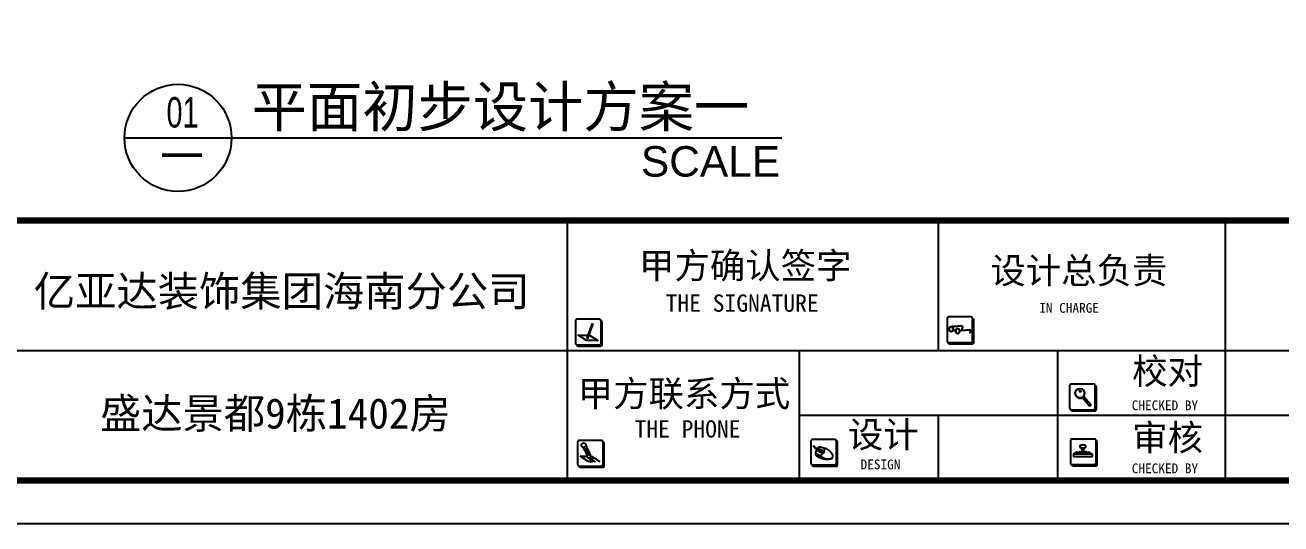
# Model space of a CAD drawing. Header units: millimetres. Extents: x -77055 to 331180, y -861586 to -491011.
# Drawn here: x 150662 to 160476, y -665598 to -661706 of the extents above; entities that cross this region are included whole.
import ezdxf
from ezdxf.enums import TextEntityAlignment as Align

# ---------------------------------------------------------------- set-up
doc = ezdxf.new("R2010")
doc.units = ezdxf.units.MM
for name, color, linetype in [('0-01图框模板说明', 2, 'Continuous'), ('0-02图框细线', 136, 'Continuous'), ('250', 250, 'Continuous')]:
    doc.layers.add(name, color=color, linetype=linetype)
doc.styles.add('ar', font='arial.ttf')
doc.styles.get("Standard").update_dxf_attribs({"font": 'simhei.ttf'})
doc.styles.add('黑体', font='simhei.ttf')

# ---------------------------------------------------------------- blocks, each defined once
blk = doc.blocks.new('A$C277C16EF')
at = {"layer": '0-01图框模板说明'}
for points in [[(-12144.6, 1410.6, -0.414214), (-12157.9, 1397.3), (-12330.9, 1397.3, -0.071272), (-12334.6, 1397.8, 0.348143), (-12321.7, 1387.5), (-12148.7, 1387.5, 0.414214), (-12135.4, 1400.8), (-12135.4, 1573.8, 0.333108), (-12144.9, 1586.6, -0.057743), (-12144.6, 1583.5)], [(-9240.4, 1428.5, -0.414214), (-9253.7, 1415.2), (-9426.7, 1415.2, -0.071272), (-9430.4, 1415.7, 0.348143), (-9417.5, 1405.5), (-9244.5, 1405.5, 0.414214), (-9231.2, 1418.8), (-9231.2, 1591.7, 0.333108), (-9240.8, 1604.5, -0.057743), (-9240.4, 1601.5)], [(-8282.7, 904.1, -0.414214), (-8296, 890.8), (-8469, 890.8, -0.071272), (-8472.7, 891.4, 0.348143), (-8459.7, 881.1), (-8286.8, 881.1, 0.414214), (-8273.5, 894.4), (-8273.5, 1067.4, 0.333108), (-8283, 1080.1, -0.057743), (-8282.7, 1077.1)], [(-12128.2, 464.7, -0.414214), (-12141.5, 451.4), (-12314.5, 451.4, -0.071272), (-12318.2, 452, 0.348143), (-12305.2, 441.7), (-12132.3, 441.7, 0.414214), (-12119, 455), (-12119, 628, 0.333108), (-12128.5, 640.7, -0.057743), (-12128.2, 637.7)], [(-10304.9, 473.1, -0.414214), (-10318.2, 459.8), (-10491.2, 459.8, -0.071272), (-10494.9, 460.4, 0.348143), (-10482, 450.1), (-10309, 450.1, 0.414214), (-10295.7, 463.4), (-10295.7, 636.4, 0.333108), (-10305.3, 649.1, -0.057743), (-10304.9, 646.1)], [(-8276.1, 475.6, -0.414214), (-8289.4, 462.3), (-8462.4, 462.3, -0.071272), (-8466.1, 462.8, 0.348143), (-8453.2, 452.5), (-8280.2, 452.5, 0.414214), (-8266.9, 465.8), (-8266.9, 638.8, 0.333108), (-8276.5, 651.6, -0.057743), (-8276.1, 648.5)]]:
    blk.add_hatch(color=8, dxfattribs=at).paths.add_polyline_path(points)
at = {"layer": '0-01图框模板说明', "color": 8}
for p, q in [((-9408.1, 1540.8), (-9327.3, 1547.2)), ((-9396, 1540.1), (-9326.4, 1545.7)), ((-9345.2, 1510), (-9264.4, 1516.4)), ((-9333.1, 1509.3), (-9263.5, 1514.8)), ((-12252.2, 1448), (-12253, 1445.8)), ((-12253, 1445.8), (-12252.7, 1444.4)), ((-12251.5, 1447.7), (-12252.7, 1444.4)), ((-12251.6, 1445.3), (-12252.7, 1444.4)), ((-12250.8, 1447.4), (-12251.6, 1445.3)), ((-8384.8, 987.6), (-8327.8, 922.1)), ((-8373.8, 997.2), (-8317.1, 932)), ((-10378.7, 585.4), (-10420.5, 596.6)), ((-12241, 484.1), (-12306.5, 527.1)), ((-12306.5, 527.1), (-12252.9, 527.1)), ((-12224.2, 527.1), (-12218.7, 527.1)), ((-12218.7, 527.1), (-12153.3, 484.1)), ((-10471, 550.8), (-10471, 550.8)), ((-10461.9, 577.3), (-10429.5, 560.7)), ((-10456.1, 542.6), (-10415.2, 519.8)), ((-10420.9, 576), (-10453.5, 588.1)), ((-10448.8, 575.4), (-10448.8, 575.4)), ((-10448.8, 575.4), (-10425.3, 562.3)), ((-10420.2, 571.5), (-10445.2, 581.7)), ((-10411.4, 560.6), (-10404.2, 556.6)), ((-8448.5, 546.1), (-8428.4, 560.2)), ((-8426.5, 560.7), (-8405.9, 560.7)), ((-8383, 571.7), (-8383, 575.8)), ((-8375.6, 572.2), (-8375.6, 575.8)), ((-8350.1, 560.7), (-8328.4, 560.7)), ((-8308.1, 546.1), (-8326.4, 560.1))]:
    blk.add_line(p, q, dxfattribs=at)
at = {"layer": '0-01图框模板说明', "color": 2, "const_width": 49}
blk.add_lwpolyline([(-338.1, 19744.8), (-338.1, 338.1), (-28061.9, 338.1), (-28061.9, 19744.8)], close=True, dxfattribs=at)
blk.add_lwpolyline([(-338.1, 2366.7), (-28065.7, 2366.7)], dxfattribs=at)
at = {"layer": '0-01图框模板说明', "color": 8}
for points in [[(-12330.9, 1397.3), (-12157.9, 1397.3, 0.414214), (-12144.6, 1410.6), (-12144.6, 1583.5, 0.414214), (-12157.9, 1596.8), (-12330.9, 1596.8, 0.414214), (-12344.2, 1583.5), (-12344.2, 1410.6, 0.414214)], [(-9426.7, 1415.2), (-9253.7, 1415.2, 0.414214), (-9240.4, 1428.5), (-9240.4, 1601.5, 0.414214), (-9253.7, 1614.8), (-9426.7, 1614.8, 0.414214), (-9440, 1601.5), (-9440, 1428.5, 0.414214)], [(-12208.2, 1554.8), (-12215.4, 1557.5), (-12215.1, 1558.5, -0.451962), (-12210.9, 1560.3), (-12209.9, 1559.9, -0.418435), (-12207.8, 1555.9)], [(-8469, 890.8), (-8296, 890.8, 0.414214), (-8282.7, 904.1), (-8282.7, 1077.1, 0.414214), (-8296, 1090.4), (-8469, 1090.4, 0.414214), (-8482.3, 1077.1), (-8482.3, 904.1, 0.414214)], [(-12314.5, 451.4), (-12141.5, 451.4, 0.414214), (-12128.2, 464.7), (-12128.2, 637.7, 0.414214), (-12141.5, 651), (-12314.5, 651, 0.414214), (-12327.8, 637.7), (-12327.8, 464.7, 0.414214)], [(-10491.2, 459.8), (-10318.2, 459.8, 0.414214), (-10304.9, 473.1), (-10304.9, 646.1, 0.414214), (-10318.2, 659.4), (-10491.2, 659.4, 0.414214), (-10504.5, 646.1), (-10504.5, 473.1, 0.414214)], [(-8462.4, 462.3), (-8289.4, 462.3, 0.414214), (-8276.1, 475.6), (-8276.1, 648.5, 0.414214), (-8289.4, 661.8), (-8462.4, 661.8, 0.414214), (-8475.7, 648.5), (-8475.7, 475.6, 0.414214)], [(-8445.8, 547.3), (-8310.8, 547.3, -0.414214), (-8306.9, 543.4), (-8306.9, 525.9, -0.414214), (-8310.8, 522), (-8445.8, 522, -0.414214), (-8449.7, 525.9), (-8449.7, 543.4, -0.414214)]]:
    blk.add_lwpolyline(points, format="xyb", close=True, dxfattribs=at)
for points in [[(-12334.6, 1397.8, 0.348143), (-12321.7, 1387.5), (-12148.7, 1387.5, 0.414214), (-12135.4, 1400.8), (-12135.4, 1573.8, 0.333108), (-12144.9, 1586.6)], [(-9430.4, 1415.7, 0.348143), (-9417.5, 1405.5), (-9244.5, 1405.5, 0.414214), (-9231.2, 1418.8), (-9231.2, 1591.7, 0.333108), (-9240.8, 1604.5)], [(-8472.7, 891.4, 0.348143), (-8459.7, 881.1), (-8286.8, 881.1, 0.414214), (-8273.5, 894.4), (-8273.5, 1067.4, 0.333108), (-8283, 1080.1)], [(-12318.2, 452, 0.348143), (-12305.2, 441.7), (-12132.3, 441.7, 0.414214), (-12119, 455), (-12119, 628, 0.333108), (-12128.5, 640.7)], [(-10494.9, 460.4, 0.348143), (-10482, 450.1), (-10309, 450.1, 0.414214), (-10295.7, 463.4), (-10295.7, 636.4, 0.333108), (-10305.3, 649.1)], [(-8466.1, 462.8, 0.348143), (-8453.2, 452.5), (-8280.2, 452.5, 0.414214), (-8266.9, 465.8), (-8266.9, 638.8, 0.333108), (-8276.5, 651.6)]]:
    blk.add_lwpolyline(points, format="xyb", dxfattribs=at)
for points in [[(-12238, 1472.9), (-12235.1, 1472.9), (-12169.7, 1429.9), (-12257.5, 1429.9), (-12322.9, 1472.9), (-12246.2, 1472.9)], [(-8368.5, 564.8), (-8356.3, 564.8), (-8347.4, 558.9), (-8408.9, 558.9), (-8399.2, 564.8), (-8389.7, 564.8)]]:
    blk.add_lwpolyline(points, dxfattribs=at)
for points in [[(-12210.6, 1548), (-12217.9, 1550.7), (-12249.4, 1464.2), (-12242.1, 1461.5)], [(-12208, 1554.8), (-12215.7, 1557.6), (-12218.1, 1550.8), (-12210.5, 1548)], [(-12250.8, 1447.4), (-12252.2, 1448), (-12249.4, 1464.2), (-12242.1, 1461.5)], [(-8408.9, 558.9), (-8347.4, 558.9), (-8347.4, 551.5), (-8408.9, 551.5)]]:
    blk.add_lwpolyline(points, close=True, dxfattribs=at)
for centre, radius in [((-8402, 1019.6), 36), ((-12279.9, 613.8), 17.7), ((-12268.4, 579.3), 2.53), ((-12263.5, 569.8), 2.53), ((-12262.4, 582.4), 2.53), ((-12259, 559.6), 2.53), ((-12257.5, 572.9), 2.53), ((-12256.5, 586), 2.53), ((-12253.9, 547.9), 2.53), ((-12253, 562.8), 2.53), ((-12251.5, 576.5), 2.53), ((-12238.6, 527.1), 14.3), ((-12247.9, 551.1), 2.53), ((-12247.1, 566.3), 2.53), ((-12242, 554.6), 2.53)]:
    blk.add_circle(centre, radius, dxfattribs=at)
for centre, radius, start, end in [((-9389.3, 1516.2), 24.9, 105.75698, 120.90147), ((-9388.2, 1491.3), 21.7, 39.93772, 115.08211), ((-9380.6, 1528.3), 16.1, 194.48109, 315.05273), ((-9396, 1539.8), 0.332, 94.53797, 105.75698), ((-9326.4, 1485.4), 24.9, 105.75698, 138.68122), ((-9333.1, 1509), 0.332, 94.53797, 105.75698), ((-9332.1, 1534), 14.1, 298.71142, 70.12693), ((-9326.4, 1545.3), 0.332, 62.53976, 94.53797), ((-9332.4, 1533.8), 13.4, 300.32853, 62.53976), ((-9325.4, 1522), 0.341, 133.83275, 294.27982), ((-9269.2, 1503.2), 14.1, 298.71142, 70.12693), ((-9263.5, 1514.5), 0.332, 62.53976, 94.53797), ((-9269.5, 1502.9), 13.4, 300.32853, 62.53976), ((-9262.5, 1491.1), 0.341, 133.83275, 294.27982), ((-8401.2, 1016.5), 36, 191.50537, 300.50305), ((-8403.6, 1020.1), 18, 22.4479, 114.91738), ((-8408.1, 1028.6), 8.45, 340.03412, 111.51774), ((-8401.2, 1016.5), 36, 323.79176, 16.59293), ((-8324.4, 929.1), 7.87, 246.29169, 21.68237), ((-12394, 500), 143.7, 10.86532, 46.01339), ((-11892.5, 729.2), 386.5, 196.35478, 210.12826), ((-10375.6, 525.8), 99.8, 139.32492, 154.28325), ((-10430.1, 563), 35, 74.0812, 127.26399), ((-10445, 579.3), 46.7, 277.38404, 14.54168), ((-8379.3, 670.5), 77.3, 259.24495, 280.75505), ((-8411.3, 572), 28.6, 7.60876, 51.99549), ((-8347.2, 572), 28.6, 128.00451, 172.39124), ((-10421.1, 554.9), 46.4, 172.23155, 207.50847), ((-10445.8, 561.2), 21.3, 158.18292, 240.90017), ((-10374.3, 650.5), 146.4, 233.07145, 279.66773), ((-10447.3, 578.7), 3.62, 54.17545, 246.924), ((-10418.7, 578.7), 21, 239.14426, 279.65487), ((-10424, 567.6), 5.39, 255.59476, 46.20559), ((-10430.6, 557.3), 21, 22.14548, 62.65609), ((-10416.1, 563.2), 5.32, 279.65487, 22.14548), ((-10356.6, 637.3), 131.3, 243.49964, 273.01635), ((-10447.7, 473.6), 131.3, 28.78399, 58.3007), ((-10359.1, 531.5), 27.1, 290.37624, 11.42411), ((-8426.5, 556.8), 3.88, 90, 119.87718), ((-8395.2, 576.9), 13.3, 284.90703, 336.82099), ((-8379, 583.7), 23.4, 237.03411, 302.96589), ((-8372.9, 572.2), 2.72, 180, 209.57661), ((-8362.9, 577.9), 14.2, 209.57661, 255.90559), ((-8328.4, 556.8), 3.88, 58.64341, 90)]:
    blk.add_arc(centre, radius, start, end, dxfattribs=at)
for centre in [(-9409.3, 1520.2), (-9407.9, 1519.6), (-9358.2, 1505.3), (-9357.2, 1504.6)]:
    blk.add_ellipse(centre, major_axis=(0, 20.6), ratio=0.646017, dxfattribs=at)
blk.add_ellipse((-8379.3, 604.2), major_axis=(25.4, 0), ratio=0.460933, start_param=-0.967391, end_param=4.108984, dxfattribs=at)
for points in [[(-10457.9, 584.7), (-10472.5, 586.7), (-10479.7, 594.5), (-10483.3, 611)], [(-10456.3, 587.4), (-10473.1, 587.6), (-10478.4, 600), (-10481.7, 612.5)]]:
    blk.add_open_spline(points, degree=3, dxfattribs=at)
blk.add_spline([(-12238.6, 512.8), (-12210.2, 500.4), (-12209.4, 510), (-12222.2, 506.9), (-12230.3, 484.1), (-12195.2, 490), (-12189.4, 484.1)], degree=3, dxfattribs=at)
at = {"layer": '0-02图框细线'}
for p, q in [((-12405.3, 338.1), (-12405.3, 2366.7)), ((-9506.8, 1352.4), (-9506.8, 2366.7)), ((-7263.9, 1352.4), (-7263.9, 2366.7)), ((-21552.6, 1352.4), (-338.1, 1352.4)), ((-10593.9, 338.1), (-10593.9, 1352.4)), ((-8574.2, 338.1), (-8574.2, 1352.4)), ((-7263.9, 338.1), (-7263.9, 1352.4)), ((-338.1, 845.2), (-10593.9, 845.2)), ((-9506.8, 338.1), (-9506.8, 845.2))]:
    blk.add_line(p, q, dxfattribs=at)
blk.add_lwpolyline([(0, 20082.9), (0, 0), (-28400, 0), (-28400, 20082.9)], close=True, dxfattribs=at)
at = {"layer": '0-02图框细线', "attachment_point": 4}
for s, insert, char_height in [('{\\fSimSun|b0|i0|c134|p2;甲方确认签字}', (-11847.6, 2004.4), 202.857), ('{\\fSimSun|b0|i0|c134|p2;设计总负责}', (-9102.1, 1965.4), 202.857), ('{\\fSimSun|b0|i0|c134|p2;THE SIGNATURE}', (-11639.6, 1721.8), 135.238), ('{\\fSimSun|b0|i0|c134|p2;IN CHARGE}', (-8719.5, 1685.1), 76.195), ('{\\fSimSun|b0|i0|c134|p2;校对}', (-7993.6, 1181.2), 202.857), ('{\\fSimSun|b0|i0|c134|p2;甲方联系方式}', (-12326.2, 1004.8), 202.857), ('{\\fSimSun|b0|i0|c134|p2;CHECKED BY}', (-7996.7, 924.6), 76.195), ('{\\fSimSun|b0|i0|c134|p2;THE PHONE}', (-11882.3, 739.9), 135.238), ('{\\fSimSun|b0|i0|c134|p2;设计}', (-10215.2, 685.6), 202.857), ('{\\fSimSun|b0|i0|c134|p2;审核}', (-7993.6, 662.6), 202.857), ('{\\fSimSun|b0|i0|c134|p2;DESIGN}', (-10115.8, 463.7), 76.195), ('{\\fSimSun|b0|i0|c134|p2;CHECKED BY}', (-7996.7, 432.7), 76.195)]:
    blk.add_mtext(s, dxfattribs=dict(at, insert=insert, char_height=char_height))
at = {"layer": '0-02图框细线', "char_height": 236.667, "attachment_point": 5, "style": '黑体'}
for s, insert in [('亿亚达装饰集团海南分公司', (-14640.3, 1802.5)), ('{\\fSimSun|b0|i0|c134|p2;盛达景都9栋1402房}', (-14689.7, 849.1))]:
    blk.add_mtext(s, dxfattribs=dict(at, insert=insert))

msp = doc.modelspace()

# ---------------------------------------------------------------- linework, layer by layer
at = {"color": 2}
msp.add_line((151438.9, -662585.8), (152275.2, -662585.8), dxfattribs=at)
msp.add_line((152275.2, -662585.8), (156576.7, -662585.8))
at = {"color": 150}
msp.add_circle((151857.1, -662585.8), 418.2, dxfattribs=at)

# ---------------------------------------------------------------- block references
at = {"layer": '250', "color": 7}
msp.add_blockref('A$C277C16EF', (167307.7, -665598.2), dxfattribs=at)

# ---------------------------------------------------------------- texts
at = {"color": 2, "style": 'ar'}
msp.add_text('SCALE  ', height=237.6, dxfattribs=at).set_placement((155474.8, -662887.8))
at = {"color": 2, "style": 'ar', "flags": 8}
msp.add_attdef('平面初步设计方案一', text='原始结构图', height=316.8, dxfattribs=at).set_placement((154377.4, -662335.9), align=Align.MIDDLE)
at = {"color": 2, "style": 'ar', "width": 0.680032}
msp.add_attdef('01', text='02', height=237.6, dxfattribs=at).set_placement((151767.4, -662504.8), (152018.4, -662504.8), align=Align.FIT)
at = {"color": 2, "style": 'ar', "width": 3.8549, "flags": 8}
msp.add_attdef('-', text='-', height=237.6, dxfattribs=at).set_placement((151674.7, -662812.7), (152100.8, -662812.7), align=Align.FIT)

doc.saveas('drawing.dxf')
